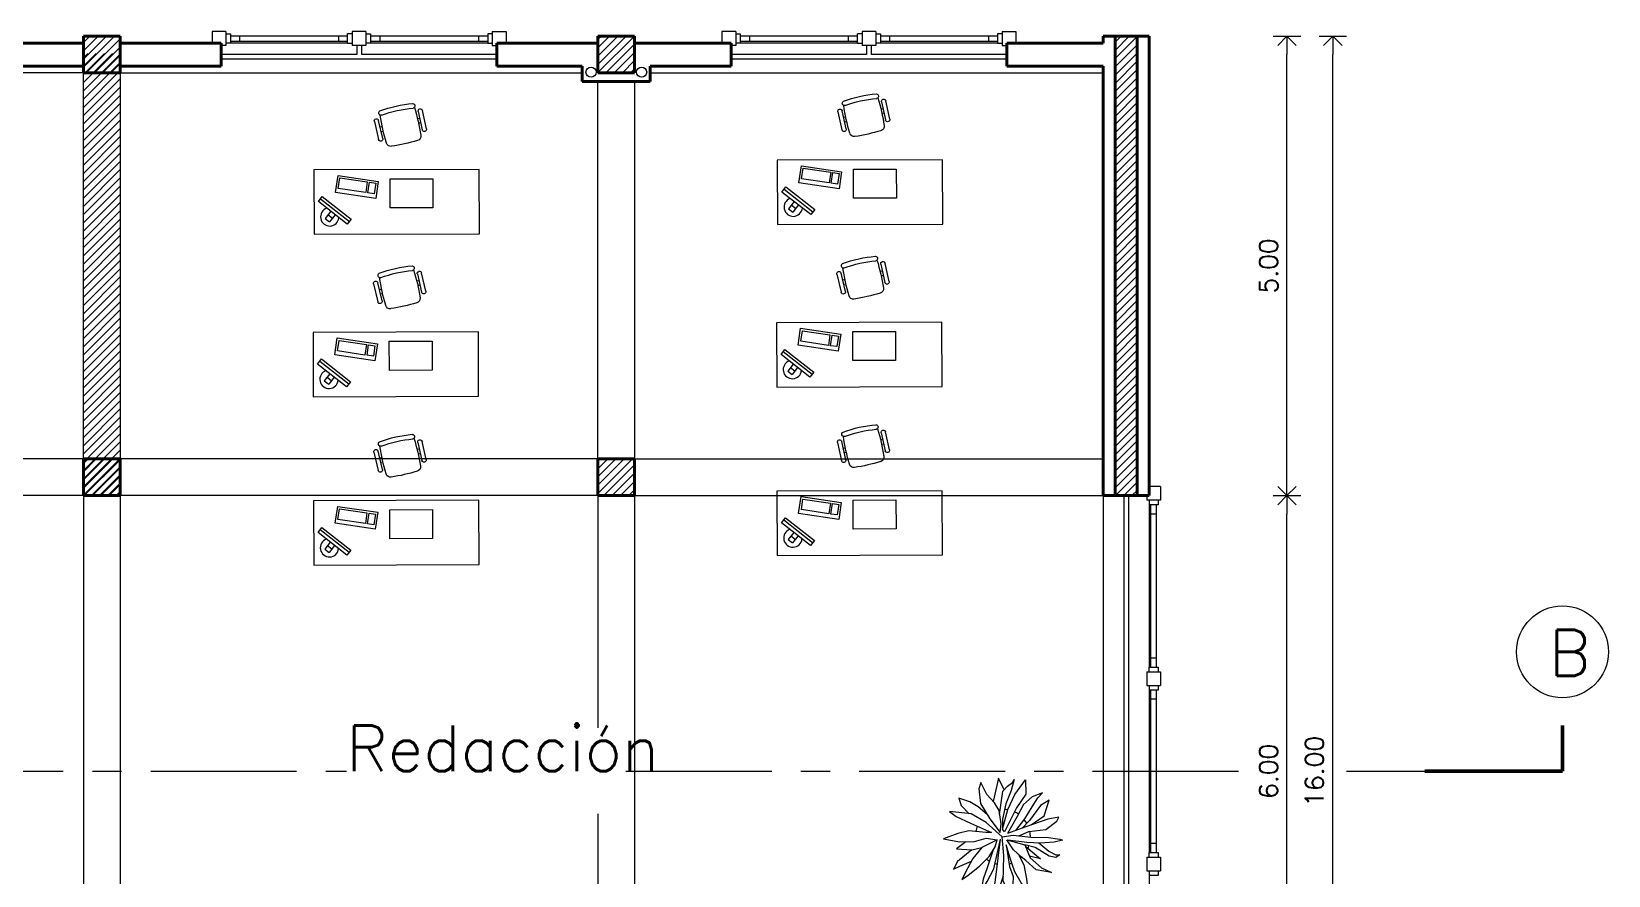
# Model space of a CAD drawing. Extents: x 952 to 1351, y -109 to 188.
# Drawn here: x 1117.5 to 1134.67, y 120.07 to 129.26 of the extents above; entities that cross this region are included whole.
import ezdxf

# ---------------------------------------------------------------- set-up
doc = ezdxf.new("R2010")
doc.units = 0
doc.header["$LTSCALE"] = 0.5
doc.linetypes.add('CENTER', pattern=[50.8, 31.75, -6.35, 6.35, -6.35])
doc.layers.get('0').update_dxf_attribs({"linetype": 'CONTINUOUS'})
doc.layers.get('Defpoints').update_dxf_attribs({"linetype": 'CONTINUOUS'})
for name, color, linetype, lineweight in [('Acotaciones', 9, 'CONTINUOUS', 9), ('Carpintería', 55, 'CONTINUOUS', 20), ('Detalles .05', 243, 'CONTINUOUS', 5), ('Detalles 01', 8, 'CONTINUOUS', 9), ('Equipamiento movil', 33, 'CONTINUOUS', 9), ('Muros corte', 7, 'CONTINUOUS', 40), ('Punta 02', 11, 'CONTINUOUS', 20), ('Punta 05', 52, 'CONTINUOUS', 50), ('Tratamiento pisos', 251, 'CONTINUOUS', 9), ('Vidrios', 147, 'CONTINUOUS', 13)]:
    doc.layers.add(name, color=color, linetype=linetype, lineweight=lineweight)
doc.styles.add('Texto 2 mm', font='simplex.shx', dxfattribs={"height": 0.2})
doc.styles.add('Texto 5 mm', font='simplex.shx', dxfattribs={"height": 0.5})
doc.dimstyles.new('Primera línea', dxfattribs={"dimscale": 0, "dimtxt": 0.2, "dimasz": 0.2, "dimexe": 0.15, "dimexo": 0, "dimgap": 0.1, "dimtad": 1, "dimzin": 4, "dimdsep": 46, "dimtxsty": 'Texto 2 mm', "dimblk": 'OPEN90', "dimcen": 2.5, "dimclrd": 256, "dimclre": 256, "dimclrt": 256, "dimadec": 0, "dimazin": 0, "dimtfac": 1, "dimtmove": 2, "dimatfit": 3, "dimldrblk": 'OPEN90', "dimfxl": 1, "dimtolj": 1, "dimtzin": 0, "dimlwd": -1, "dimlwe": -1, "dimarcsym": 0})
doc.dimstyles.new('Segunda línea', dxfattribs={"dimscale": 0, "dimtxt": 0.2, "dimasz": 0.2, "dimexe": 0.15, "dimexo": 0.5, "dimgap": 0.1, "dimtad": 1, "dimzin": 4, "dimdsep": 46, "dimtxsty": 'Texto 2 mm', "dimblk": 'OPEN90', "dimcen": 2.5, "dimclrd": 256, "dimclre": 256, "dimclrt": 256, "dimadec": 0, "dimazin": 0, "dimtfac": 1, "dimtmove": 2, "dimatfit": 3, "dimldrblk": 'OPEN90', "dimfxl": 1, "dimtolj": 1, "dimtzin": 0, "dimlwd": -1, "dimlwe": -1, "dimarcsym": 0})
pattern_1 = [(45, (2.81977, 1.001066), (-0.0449012806, 0.0449012806), [])]

# ---------------------------------------------------------------- blocks, each defined once
blk = doc.blocks.new('_Open90')
at = {"color": 0, "linetype": 'ByBlock', "lineweight": -2}
for p, q in [((0, 0), (-1, 0)), ((-0.5, 0.5), (0, 0)), ((0, 0), (-0.5, -0.5))]:
    blk.add_line(p, q, dxfattribs=at)
blk = doc.blocks.new('*D266')
at = {"layer": 'Acotaciones', "transparency": 16777216}
for p, q in [((1131.015, 124.206), (1131.315, 124.206)), ((1131.165, 118.406), (1131.165, 124.006)), ((1131.015, 118.206), (1131.315, 118.206))]:
    blk.add_line(p, q, dxfattribs=at)
at = {"layer": 'Defpoints', "color": 0, "transparency": 16777216}
for p in [(1131.015, 124.206), (1131.165, 124.206), (1131.015, 118.206)]:
    blk.add_point(p, dxfattribs=at)
at = {"layer": 'Acotaciones', "transparency": 16777216, "xscale": 0.2, "yscale": 0.2, "zscale": 0.2}
for p, rotation in [((1131.165, 124.206), 90), ((1131.165, 118.206), 270)]:
    blk.add_blockref('_Open90', p, dxfattribs=dict(at, rotation=rotation))
at = {"layer": 'Acotaciones', "transparency": 16777216, "insert": (1130.965, 121.206), "char_height": 0.2, "attachment_point": 5, "rotation": 90, "style": 'Texto 2 mm'}
blk.add_mtext('\\A1;6.00', dxfattribs=at)
blk = doc.blocks.new('*D267')
at = {"layer": 'Acotaciones', "transparency": 16777216}
for p, q in [((1131.015, 129.206), (1131.315, 129.206)), ((1131.165, 124.406), (1131.165, 129.006)), ((1131.015, 124.206), (1131.315, 124.206))]:
    blk.add_line(p, q, dxfattribs=at)
at = {"layer": 'Defpoints', "color": 0, "transparency": 16777216}
for p in [(1131.015, 129.206), (1131.165, 129.206), (1131.015, 124.206)]:
    blk.add_point(p, dxfattribs=at)
at = {"layer": 'Acotaciones', "transparency": 16777216, "xscale": 0.2, "yscale": 0.2, "zscale": 0.2}
for p, rotation in [((1131.165, 129.206), 90), ((1131.165, 124.206), 270)]:
    blk.add_blockref('_Open90', p, dxfattribs=dict(at, rotation=rotation))
at = {"layer": 'Acotaciones', "transparency": 16777216, "insert": (1130.965, 126.706), "char_height": 0.2, "attachment_point": 5, "rotation": 90, "style": 'Texto 2 mm'}
blk.add_mtext('\\A1;5.00', dxfattribs=at)
blk = doc.blocks.new('*D268')
at = {"layer": 'Acotaciones', "transparency": 16777216}
for p, q in [((1131.515, 129.206), (1131.815, 129.206)), ((1131.665, 113.406), (1131.665, 129.006)), ((1131.515, 113.206), (1131.815, 113.206))]:
    blk.add_line(p, q, dxfattribs=at)
at = {"layer": 'Defpoints', "color": 0, "transparency": 16777216}
for p in [(1131.015, 129.206), (1131.665, 129.206), (1131.015, 113.206)]:
    blk.add_point(p, dxfattribs=at)
at = {"layer": 'Acotaciones', "transparency": 16777216, "xscale": 0.2, "yscale": 0.2, "zscale": 0.2}
for p, rotation in [((1131.665, 129.206), 90), ((1131.665, 113.206), 270)]:
    blk.add_blockref('_Open90', p, dxfattribs=dict(at, rotation=rotation))
at = {"layer": 'Acotaciones', "transparency": 16777216, "insert": (1131.465, 121.206), "char_height": 0.2, "attachment_point": 5, "rotation": 90, "style": 'Texto 2 mm'}
blk.add_mtext('\\A1;16.00', dxfattribs=at)
blk = doc.blocks.new('Planta 1')
for p, q in [((-0.233, 0.595), (-0.254, 0.525)), ((-0.254, 0.525), (-0.236, 0.364)), ((-0.166, 0.461), (-0.233, 0.595)), ((-0.039, 0.64), (-0.099, 0.388)), ((0.024, 0.515), (-0.039, 0.64)), ((0.009, 0.498), (0.057, 0.553)), ((0.057, 0.553), (0.113, 0.595)), ((0.132, 0.627), (0.097, 0.506)), ((0.113, 0.595), (0.132, 0.627)), ((0.137, 0.461), (0.254, 0.622)), ((0.254, 0.622), (0.257, 0.466)), ((-0.35, 0.384), (-0.47, 0.424)), ((-0.47, 0.424), (-0.446, 0.342)), ((-0.259, 0.329), (-0.35, 0.384)), ((-0.236, 0.364), (-0.134, 0.198)), ((-0.084, 0.372), (-0.166, 0.461)), ((-0.033, 0.287), (-0.084, 0.372)), ((-0.027, 0.244), (0.009, 0.498)), ((0.041, 0.362), (0.004, 0.193)), ((0.097, 0.506), (0.041, 0.362)), ((0.063, 0.299), (0.137, 0.461)), ((0.257, 0.466), (0.156, 0.317)), ((0.233, 0.354), (0.164, 0.225)), ((0.326, 0.436), (0.233, 0.354)), ((0.438, 0.481), (0.326, 0.436)), ((0.326, 0.329), (0.387, 0.426)), ((0.387, 0.426), (0.438, 0.481)), ((0.512, 0.401), (0.416, 0.342)), ((0.456, 0.232), (0.512, 0.401)), ((-0.337, 0.252), (-0.574, 0.277)), ((-0.574, 0.277), (-0.502, 0.222)), ((-0.502, 0.222), (-0.345, 0.15)), ((-0.446, 0.342), (-0.358, 0.254)), ((-0.172, 0.158), (-0.337, 0.252)), ((-0.164, 0.246), (-0.259, 0.329)), ((-0.134, 0.198), (-0.021, 0.051)), ((-0.012, 0.145), (-0.033, 0.287)), ((0.004, 0.087), (0.063, 0.299)), ((0.004, 0.193), (0.004, 0.087)), ((0.156, 0.317), (0.026, 0.055)), ((0.164, 0.225), (0.102, 0.113)), ((0.149, 0.072), (0.246, 0.198)), ((0.297, 0.18), (0.22, 0.096)), ((0.246, 0.198), (0.326, 0.329)), ((0.496, 0.195), (0.257, 0.111)), ((0.416, 0.342), (0.297, 0.18)), ((0.315, 0.131), (0.456, 0.232)), ((0.475, 0.081), (0.597, 0.173)), ((0.616, 0.217), (0.496, 0.195)), ((0.597, 0.173), (0.616, 0.217)), ((-0.483, 0.039), (-0.637, -0.021)), ((-0.361, 0.068), (-0.483, 0.039)), ((-0.177, 0.051), (-0.361, 0.068)), ((-0.345, 0.15), (-0.116, 0.05)), ((-0.116, 0.05), (-0.177, 0.051)), ((0.002, 0.002), (-0.172, 0.158)), ((-0.021, 0.051), (-0.012, 0.145)), ((0.002, 0.002), (0.121, 0.019)), ((0.017, -0.2), (0.002, 0.002)), ((0.026, 0.055), (0.004, 0.087)), ((0.102, 0.113), (0.058, 0.039)), ((0.257, 0.111), (0.058, 0.039)), ((0.121, 0.019), (0.347, -0.006)), ((0.182, 0.012), (0.291, 0.061)), ((0.291, 0.061), (0.475, 0.081)), ((-0.637, -0.021), (-0.464, -0.053)), ((-0.394, -0.051), (-0.496, -0.128)), ((-0.496, -0.128), (-0.331, -0.138)), ((-0.331, -0.138), (-0.486, -0.267)), ((-0.464, -0.053), (-0.302, -0.048)), ((-0.331, -0.138), (-0.22, -0.115)), ((-0.22, -0.115), (-0.318, -0.232)), ((-0.302, -0.048), (-0.172, -0.011)), ((-0.053, -0.03), (-0.22, -0.115)), ((-0.172, -0.011), (-0.053, -0.03)), ((-0.097, -0.141), (-0.164, -0.334)), ((-0.142, -0.212), (-0.076, -0.108)), ((-0.092, -0.346), (-0.019, -0.022)), ((-0.076, -0.108), (-0.053, -0.03)), ((-0.068, -0.438), (-0.019, -0.022)), ((0.043, -0.084), (0.081, -0.319)), ((0.084, -0.22), (0.043, -0.084)), ((0.051, -0.031), (0.249, -0.086)), ((0.124, -0.138), (0.051, -0.031)), ((0.27, -0.061), (0.062, -0.034)), ((0.209, -0.215), (0.124, -0.138)), ((0.249, -0.086), (0.307, -0.227)), ((0.358, -0.113), (0.249, -0.086)), ((0.257, -0.103), (0.416, -0.237)), ((0.414, -0.066), (0.27, -0.061)), ((0.347, -0.006), (0.48, -0.001)), ((0.512, -0.207), (0.358, -0.113)), ((0.401, -0.065), (0.507, -0.153)), ((0.566, -0.056), (0.414, -0.066)), ((0.48, -0.001), (0.627, -0.023)), ((0.507, -0.153), (0.584, -0.195)), ((0.659, -0.036), (0.566, -0.056)), ((0.627, -0.023), (0.659, -0.036)), ((-0.486, -0.267), (-0.528, -0.349)), ((-0.528, -0.349), (-0.462, -0.317)), ((-0.462, -0.317), (-0.334, -0.262)), ((-0.374, -0.336), (-0.438, -0.461)), ((-0.318, -0.232), (-0.374, -0.336)), ((-0.369, -0.416), (-0.246, -0.317)), ((-0.246, -0.317), (-0.142, -0.212)), ((-0.164, -0.334), (-0.206, -0.458)), ((0.015, -0.354), (0.017, -0.2)), ((0.081, -0.319), (0.121, -0.428)), ((0.11, -0.294), (0.084, -0.22)), ((0.14, -0.379), (0.11, -0.294)), ((0.174, -0.184), (0.238, -0.304)), ((0.259, -0.254), (0.209, -0.215)), ((0.238, -0.304), (0.265, -0.456)), ((0.371, -0.356), (0.259, -0.254)), ((0.416, -0.237), (0.299, -0.208)), ((0.307, -0.227), (0.43, -0.336)), ((0.43, -0.336), (0.536, -0.386)), ((0.584, -0.222), (0.512, -0.207)), ((0.584, -0.195), (0.629, -0.192)), ((0.629, -0.192), (0.584, -0.222)), ((-0.438, -0.461), (-0.369, -0.416)), ((-0.206, -0.458), (-0.233, -0.6)), ((-0.233, -0.6), (-0.161, -0.483)), ((-0.161, -0.483), (-0.092, -0.346)), ((-0.086, -0.572), (-0.068, -0.438)), ((0.013, -0.425), (-0.041, -0.58)), ((0.012, -0.475), (0.015, -0.354)), ((0.057, -0.582), (0.012, -0.475)), ((0.121, -0.428), (0.116, -0.515)), ((0.209, -0.5), (0.14, -0.379)), ((0.281, -0.59), (0.209, -0.5)), ((0.265, -0.456), (0.281, -0.59)), ((0.536, -0.386), (0.371, -0.356)), ((-0.023, -0.649), (-0.086, -0.572)), ((-0.041, -0.58), (-0.023, -0.649)), ((0.084, -0.649), (0.057, -0.582)), ((0.1, -0.617), (0.084, -0.649)), ((0.116, -0.515), (0.1, -0.617))]:
    blk.add_line(p, q)
at = {"layer": 'Detalles .05'}
for start, end in [(125.0386, 125.0807), (79.6774, 86.207), (55.7777, 65.1238), (29.6412, 39.1255), (157.2574, 168.4231), (359.4429, 11.7162), (335.4998, 341.0401), (233.5733, 240.8096), (253.2847, 258.683), (283.2227, 289.1148), (309.5647, 313.1025)]:
    blk.add_arc((0.008, 0.001), 0.3, start, end, dxfattribs=at)
blk = doc.blocks.new('RECTANG')
for p, q in [((1, 1), (0, 1)), ((0, 1), (0, 0)), ((1, 0), (1, 1)), ((0, 0), (1, 0))]:
    blk.add_line(p, q)
blk = doc.blocks.new('KEYBOARD', base_point=(60, 294))
for p, xscale, yscale, zscale in [((60, 294), 19, 8, 19), ((61, 295), 13, 5, 13), ((75, 295), 3, 5, 3)]:
    blk.add_blockref('RECTANG', p, dxfattribs=dict(xscale=xscale, yscale=yscale, zscale=zscale))
blk = doc.blocks.new('Silla 1')
at = {"layer": 'Equipamiento movil'}
for p, q in [((-0.113, 0.266), (0.03, 0.409)), ((0.064, 0.375), (-0.079, 0.232)), ((-0.025, 0.286), (-0.009, 0.269)), ((0.01, 0.321), (0.027, 0.305)), ((0.232, -0.079), (0.375, 0.064)), ((0.409, 0.03), (0.266, -0.113)), ((0.305, 0.027), (0.321, 0.01)), ((0.269, -0.009), (0.286, -0.025))]:
    blk.add_line(p, q, dxfattribs=at)
for centre, radius, start, end in [((1.406, -1.127), 1.988, 130.2245, 139.1817), ((0.047, 0.392), 0.0242, 315, 135), ((0.147, 0.396), 0.0255, 61.3631, 224.3749), ((-0.654, -0.654), 1.296, 37.1584, 52.8416), ((-0.651, -0.651), 1.342, 37.131, 52.869), ((-0.096, 0.249), 0.0242, 135, 315), ((-0.061, 0.139), 0.0505, 139.1817, 220.8183), ((1.406, 1.406), 1.988, 220.8183, 229.1817), ((-1.127, 1.406), 1.988, 310.8183, 319.7755), ((0.392, 0.047), 0.0242, 315, 135), ((0.396, 0.147), 0.0255, 225.6251, 28.6369), ((0.139, -0.061), 0.0505, 229.1817, 310.8183), ((0.249, -0.096), 0.0242, 135, 315)]:
    blk.add_arc(centre, radius, start, end, dxfattribs=at)

msp = doc.modelspace()

# ---------------------------------------------------------------- hatches: boundary and pattern name
at = {"layer": 'Detalles 01'}
h = msp.add_hatch(dxfattribs=at)
h.set_pattern_fill('ANSI31', color=256, scale=0.02, style=0)
h.set_pattern_definition(pattern_1)
h.paths.add_polyline_path([(1118.065, 128.806), (1118.465, 128.806), (1118.465, 129.206), (1118.065, 129.206)])
h = msp.add_hatch(dxfattribs=at)
h.set_pattern_fill('ANSI31', color=256, scale=0.02, style=0)
h.set_pattern_definition(pattern_1)
h.paths.add_polyline_path([(1124.065, 129.206), (1123.665, 129.206), (1123.665, 128.806), (1124.065, 128.806)])
h = msp.add_hatch(dxfattribs=at)
h.set_pattern_fill('ANSI31', color=256, scale=0.02, style=0)
h.set_pattern_definition(pattern_1)
h.paths.add_polyline_path([(1129.295, 124.206), (1129.535, 124.206), (1129.535, 129.206), (1129.295, 129.206)])
h = msp.add_hatch(dxfattribs=at)
h.set_pattern_fill('ANSI31', color=256, scale=0.02, style=0)
h.set_pattern_definition([(45, (24.88977, 0.81295), (-0.0449012806, 0.0449012806), [])])
h.paths.add_polyline_path([(1118.465, 129.018), (1118.065, 129.018), (1118.065, 124.206), (1118.465, 124.206)])
h = msp.add_hatch(dxfattribs=at)
h.set_pattern_fill('ANSI31', color=256, scale=0.02, style=0)
h.set_pattern_definition(pattern_1)
h.paths.add_polyline_path([(1118.465, 124.206), (1118.465, 124.606), (1118.065, 124.606), (1118.065, 124.206)])
h = msp.add_hatch(dxfattribs=at)
h.set_pattern_fill('ANSI31', color=256, scale=0.02, style=0)
h.set_pattern_definition(pattern_1)
h.paths.add_polyline_path([(1123.665, 124.206), (1124.065, 124.206), (1124.065, 124.606), (1123.665, 124.606)])

# ---------------------------------------------------------------- linework, layer by layer
at = {"layer": 'Carpintería'}
for p, q in [((1119.615, 129.256), (1119.465, 129.256)), ((1119.465, 129.256), (1119.465, 129.131)), ((1119.615, 129.106), (1119.565, 129.106)), ((1119.615, 129.256), (1119.615, 129.106)), ((1119.615, 129.231), (1119.665, 129.231)), ((1119.665, 129.131), (1119.615, 129.131)), ((1119.665, 129.231), (1119.665, 129.131)), ((1119.665, 129.211), (1120.94, 129.211)), ((1119.665, 129.151), (1120.94, 129.151)), ((1119.765, 129.211), (1119.765, 129.151)), ((1120.84, 129.211), (1120.84, 129.151)), ((1120.99, 129.231), (1120.94, 129.231)), ((1120.94, 129.131), (1120.94, 129.231)), ((1120.94, 129.131), (1120.99, 129.131)), ((1121.14, 129.256), (1120.99, 129.256)), ((1120.99, 129.256), (1120.99, 129.106)), ((1121.14, 129.106), (1120.99, 129.106)), ((1121.14, 129.256), (1121.14, 129.106)), ((1121.14, 129.231), (1121.19, 129.231)), ((1121.19, 129.131), (1121.14, 129.131)), ((1121.19, 129.231), (1121.19, 129.131)), ((1121.19, 129.211), (1122.465, 129.211)), ((1121.19, 129.151), (1122.465, 129.151)), ((1121.29, 129.211), (1121.29, 129.151)), ((1122.365, 129.211), (1122.365, 129.151)), ((1122.465, 129.231), (1122.465, 129.131)), ((1122.515, 129.231), (1122.465, 129.231)), ((1122.465, 129.131), (1122.515, 129.131)), ((1122.515, 129.256), (1122.515, 129.106)), ((1122.515, 129.256), (1122.665, 129.256)), ((1122.515, 129.106), (1122.565, 129.106)), ((1122.665, 129.256), (1122.665, 129.131)), ((1125.165, 129.256), (1125.015, 129.256)), ((1125.015, 129.256), (1125.015, 129.131)), ((1125.165, 129.106), (1125.115, 129.106)), ((1125.165, 129.256), (1125.165, 129.106)), ((1125.165, 129.231), (1125.215, 129.231)), ((1125.215, 129.131), (1125.165, 129.131)), ((1125.215, 129.231), (1125.215, 129.131)), ((1125.215, 129.211), (1126.49, 129.211)), ((1125.215, 129.151), (1126.49, 129.151)), ((1125.315, 129.211), (1125.315, 129.151)), ((1126.39, 129.211), (1126.39, 129.151)), ((1126.54, 129.231), (1126.49, 129.231)), ((1126.49, 129.131), (1126.49, 129.231)), ((1126.49, 129.131), (1126.54, 129.131)), ((1126.69, 129.256), (1126.54, 129.256)), ((1126.54, 129.256), (1126.54, 129.106)), ((1126.69, 129.106), (1126.54, 129.106)), ((1126.69, 129.256), (1126.69, 129.106)), ((1126.69, 129.231), (1126.74, 129.231)), ((1126.74, 129.131), (1126.69, 129.131)), ((1126.74, 129.231), (1126.74, 129.131)), ((1126.74, 129.211), (1128.015, 129.211)), ((1126.74, 129.151), (1128.015, 129.151)), ((1126.84, 129.211), (1126.84, 129.151)), ((1127.915, 129.211), (1127.915, 129.151)), ((1128.015, 129.231), (1128.015, 129.131)), ((1128.065, 129.231), (1128.015, 129.231)), ((1128.015, 129.131), (1128.065, 129.131)), ((1128.065, 129.256), (1128.065, 129.106)), ((1128.065, 129.256), (1128.215, 129.256)), ((1128.065, 129.106), (1128.115, 129.106)), ((1128.215, 129.256), (1128.215, 129.131)), ((1129.79, 124.306), (1129.665, 124.306)), ((1129.79, 124.306), (1129.79, 124.156)), ((1129.64, 124.206), (1129.64, 124.156)), ((1129.79, 124.156), (1129.64, 124.156)), ((1129.665, 124.156), (1129.665, 124.106)), ((1129.765, 124.156), (1129.765, 124.106)), ((1129.765, 124.106), (1129.665, 124.106)), ((1129.685, 122.34), (1129.685, 124.106)), ((1129.745, 124.006), (1129.685, 124.006)), ((1129.745, 122.34), (1129.745, 124.106)), ((1129.685, 122.44), (1129.745, 122.44)), ((1129.64, 122.29), (1129.64, 122.14)), ((1129.64, 122.29), (1129.79, 122.29)), ((1129.665, 122.29), (1129.665, 122.34)), ((1129.665, 122.34), (1129.765, 122.34)), ((1129.765, 122.34), (1129.765, 122.29)), ((1129.79, 122.29), (1129.79, 122.14)), ((1129.64, 122.14), (1129.79, 122.14)), ((1129.665, 122.14), (1129.665, 122.09)), ((1129.765, 122.09), (1129.665, 122.09)), ((1129.685, 120.323), (1129.685, 122.09)), ((1129.745, 120.323), (1129.745, 122.09)), ((1129.765, 122.14), (1129.765, 122.09)), ((1129.745, 121.99), (1129.685, 121.99)), ((1129.685, 120.423), (1129.745, 120.423)), ((1129.64, 120.273), (1129.64, 120.123)), ((1129.64, 120.273), (1129.79, 120.273)), ((1129.665, 120.273), (1129.665, 120.323)), ((1129.665, 120.323), (1129.765, 120.323)), ((1129.765, 120.323), (1129.765, 120.273)), ((1129.79, 120.273), (1129.79, 120.123)), ((1129.64, 120.123), (1129.79, 120.123)), ((1129.665, 120.123), (1129.665, 120.073)), ((1129.765, 120.073), (1129.665, 120.073)), ((1129.765, 120.123), (1129.765, 120.073))]:
    msp.add_line(p, q, dxfattribs=at)
at = {"layer": 'Detalles 01'}
for p, q in [((1120.94, 129.131), (1119.665, 129.131)), ((1121.04, 129.106), (1121.04, 129.006)), ((1121.09, 129.106), (1121.09, 129.006)), ((1122.465, 129.131), (1121.19, 129.131)), ((1126.49, 129.131), (1125.215, 129.131)), ((1126.59, 129.106), (1126.59, 129.006)), ((1126.64, 129.106), (1126.64, 129.006)), ((1128.015, 129.131), (1126.74, 129.131)), ((1121.04, 129.006), (1119.565, 129.006)), ((1122.565, 128.956), (1119.565, 128.956)), ((1122.565, 129.006), (1121.09, 129.006)), ((1126.59, 129.006), (1125.115, 129.006)), ((1128.115, 128.956), (1125.115, 128.956)), ((1128.115, 129.006), (1126.64, 129.006)), ((1129.39, 124.206), (1129.39, 118.206)), ((1129.44, 124.206), (1129.44, 118.206)), ((1129.665, 124.106), (1129.665, 122.34)), ((1129.665, 122.09), (1129.665, 120.323)), ((1129.665, 120.073), (1129.665, 118.306))]:
    msp.add_line(p, q, dxfattribs=at)
at = {"layer": 'Detalles 01', "linetype": 'CENTER', "ltscale": 0.1}
for p, q in [((1111.178, 121.206), (1120.927, 121.206)), ((1123.969, 121.206), (1130.684, 121.206)), ((1131.814, 121.206), (1132.665, 121.206))]:
    msp.add_line(p, q, dxfattribs=at)
at = {"layer": 'Detalles 01'}
for centre in [(1123.59, 128.814), (1124.141, 128.814)]:
    msp.add_circle(centre, 0.055, dxfattribs=at)
at = {"layer": 'Equipamiento movil'}
for p, q in [((1122.373, 127.755), (1120.573, 127.75)), ((1120.573, 127.75), (1120.575, 127.05)), ((1122.375, 127.055), (1122.373, 127.755)), ((1127.417, 127.86), (1125.617, 127.855)), ((1125.617, 127.855), (1125.619, 127.155)), ((1126.447, 127.759), (1126.913, 127.76)), ((1126.448, 127.442), (1126.447, 127.759)), ((1126.913, 127.76), (1126.914, 127.444)), ((1127.419, 127.16), (1127.417, 127.86)), ((1121.403, 127.653), (1121.868, 127.655)), ((1121.403, 127.337), (1121.403, 127.653)), ((1121.868, 127.655), (1121.869, 127.338)), ((1125.666, 127.51), (1125.71, 127.565)), ((1125.71, 127.565), (1126.025, 127.319)), ((1120.622, 127.405), (1120.665, 127.46)), ((1120.937, 127.159), (1120.622, 127.405)), ((1120.646, 127.437), (1120.961, 127.19)), ((1120.665, 127.46), (1120.98, 127.214)), ((1125.981, 127.264), (1125.666, 127.51)), ((1125.691, 127.542), (1126.006, 127.295)), ((1125.8, 127.406), (1125.74, 127.328)), ((1126.914, 127.444), (1126.448, 127.442)), ((1120.756, 127.3), (1120.695, 127.223)), ((1120.695, 127.223), (1120.742, 127.186)), ((1120.772, 127.224), (1120.725, 127.261)), ((1120.803, 127.263), (1120.742, 127.186)), ((1120.98, 127.214), (1120.937, 127.159)), ((1121.869, 127.338), (1121.403, 127.337)), ((1125.74, 127.328), (1125.787, 127.291)), ((1125.817, 127.329), (1125.769, 127.366)), ((1125.848, 127.369), (1125.787, 127.291)), ((1126.025, 127.319), (1125.981, 127.264)), ((1120.575, 127.05), (1122.375, 127.055)), ((1125.619, 127.155), (1127.419, 127.16)), ((1127.409, 126.093), (1125.609, 126.088)), ((1125.609, 126.088), (1125.611, 125.388)), ((1127.411, 125.393), (1127.409, 126.093)), ((1122.364, 125.987), (1120.564, 125.982)), ((1120.564, 125.982), (1120.566, 125.282)), ((1121.394, 125.886), (1121.86, 125.887)), ((1121.395, 125.569), (1121.394, 125.886)), ((1121.86, 125.887), (1121.861, 125.571)), ((1122.366, 125.287), (1122.364, 125.987)), ((1126.439, 125.991), (1126.904, 125.992)), ((1126.439, 125.675), (1126.439, 125.991)), ((1126.904, 125.992), (1126.905, 125.676)), ((1120.613, 125.637), (1120.656, 125.693)), ((1120.638, 125.669), (1120.953, 125.422)), ((1120.656, 125.693), (1120.971, 125.446)), ((1125.658, 125.743), (1125.701, 125.798)), ((1125.973, 125.496), (1125.658, 125.743)), ((1125.682, 125.774), (1125.997, 125.528)), ((1125.701, 125.798), (1126.016, 125.551)), ((1126.905, 125.676), (1126.439, 125.675)), ((1120.928, 125.391), (1120.613, 125.637)), ((1120.747, 125.533), (1120.686, 125.455)), ((1120.763, 125.456), (1120.716, 125.493)), ((1120.794, 125.496), (1120.734, 125.418)), ((1121.861, 125.571), (1121.395, 125.569)), ((1125.792, 125.638), (1125.731, 125.561)), ((1125.731, 125.561), (1125.778, 125.524)), ((1125.808, 125.562), (1125.761, 125.598)), ((1125.839, 125.601), (1125.778, 125.524)), ((1126.016, 125.551), (1125.973, 125.496)), ((1120.686, 125.455), (1120.734, 125.418)), ((1120.971, 125.446), (1120.928, 125.391)), ((1125.611, 125.388), (1127.411, 125.393)), ((1120.566, 125.282), (1122.366, 125.287)), ((1122.369, 124.155), (1120.569, 124.15)), ((1120.569, 124.15), (1120.571, 123.45)), ((1122.371, 123.455), (1122.369, 124.155)), ((1127.414, 124.26), (1125.614, 124.255)), ((1125.614, 124.255), (1125.616, 123.555)), ((1126.444, 124.158), (1126.909, 124.159)), ((1126.444, 123.842), (1126.444, 124.158)), ((1126.909, 124.159), (1126.91, 123.843)), ((1127.416, 123.56), (1127.414, 124.26)), ((1121.399, 124.053), (1121.865, 124.054)), ((1121.4, 123.737), (1121.399, 124.053)), ((1121.865, 124.054), (1121.866, 123.738)), ((1125.663, 123.91), (1125.706, 123.965)), ((1125.687, 123.941), (1126.002, 123.695)), ((1125.706, 123.965), (1126.021, 123.718)), ((1120.618, 123.805), (1120.661, 123.86)), ((1120.933, 123.558), (1120.618, 123.805)), ((1120.643, 123.836), (1120.958, 123.59)), ((1120.661, 123.86), (1120.976, 123.613)), ((1125.978, 123.663), (1125.663, 123.91)), ((1125.797, 123.805), (1125.736, 123.728)), ((1125.844, 123.768), (1125.783, 123.691)), ((1126.91, 123.843), (1126.444, 123.842)), ((1120.752, 123.7), (1120.691, 123.622)), ((1120.691, 123.622), (1120.739, 123.586)), ((1120.768, 123.623), (1120.721, 123.66)), ((1120.799, 123.663), (1120.739, 123.586)), ((1120.976, 123.613), (1120.933, 123.558)), ((1121.866, 123.738), (1121.4, 123.737)), ((1125.736, 123.728), (1125.783, 123.691)), ((1125.813, 123.729), (1125.766, 123.766)), ((1126.021, 123.718), (1125.978, 123.663)), ((1120.571, 123.45), (1122.371, 123.455)), ((1125.616, 123.555), (1127.416, 123.56))]:
    msp.add_line(p, q, dxfattribs=at)
for centre in [(1125.791, 127.345), (1120.746, 127.24), (1125.782, 125.578), (1120.738, 125.472), (1125.787, 123.745), (1120.743, 123.639)]:
    msp.add_arc(centre, 0.1, 109.8511, 354.0791, dxfattribs=at)
at = {"layer": 'Muros corte'}
for p, q in [((1118.065, 129.131), (1117.015, 129.131)), ((1118.465, 129.206), (1118.065, 129.206)), ((1118.065, 129.206), (1118.065, 128.806)), ((1118.465, 129.206), (1118.465, 128.806)), ((1119.565, 129.131), (1118.465, 129.131)), ((1119.565, 129.131), (1119.565, 128.881)), ((1123.665, 129.131), (1122.565, 129.131)), ((1122.565, 129.131), (1122.565, 128.881)), ((1124.065, 129.206), (1123.665, 129.206)), ((1123.665, 128.806), (1123.665, 129.206)), ((1124.065, 129.206), (1124.065, 128.806)), ((1125.115, 129.131), (1124.065, 129.131)), ((1125.115, 129.131), (1125.115, 128.881)), ((1129.165, 129.131), (1128.115, 129.131)), ((1128.115, 129.131), (1128.115, 128.881)), ((1129.665, 129.206), (1129.165, 129.206)), ((1129.165, 129.131), (1129.165, 129.206)), ((1129.295, 124.206), (1129.295, 129.206)), ((1129.535, 129.206), (1129.535, 124.206)), ((1129.665, 129.206), (1129.665, 124.206)), ((1118.065, 128.881), (1117.015, 128.881)), ((1118.465, 128.806), (1118.065, 128.806)), ((1119.565, 128.881), (1118.465, 128.881)), ((1123.495, 128.881), (1122.565, 128.881)), ((1123.495, 128.711), (1123.495, 128.881)), ((1124.065, 128.806), (1123.665, 128.806)), ((1125.115, 128.881), (1124.235, 128.881)), ((1124.235, 128.711), (1124.235, 128.881)), ((1129.165, 128.881), (1128.115, 128.881)), ((1129.165, 124.206), (1129.165, 128.881)), ((1124.235, 128.711), (1123.495, 128.711)), ((1118.465, 124.606), (1118.065, 124.606)), ((1118.065, 124.206), (1118.065, 124.606)), ((1118.465, 124.206), (1118.465, 124.606)), ((1124.065, 124.606), (1123.665, 124.606)), ((1123.665, 124.206), (1123.665, 124.606)), ((1124.065, 124.206), (1124.065, 124.606)), ((1118.465, 124.206), (1118.065, 124.206)), ((1124.065, 124.206), (1123.665, 124.206)), ((1129.665, 124.206), (1129.165, 124.206)), ((1129.49, 124.206), (1129.34, 124.206))]:
    msp.add_line(p, q, dxfattribs=at)
at = {"layer": 'Punta 02'}
msp.add_circle((1134.165, 122.506), 0.5, dxfattribs=at)
at = {"layer": 'Punta 05'}
for p, q in [((1134.165, 121.206), (1134.165, 121.706)), ((1132.665, 121.206), (1134.165, 121.206))]:
    msp.add_line(p, q, dxfattribs=at)
at = {"layer": 'Tratamiento pisos'}
for p, q in [((1118.065, 128.806), (1113.135, 128.806)), ((1118.065, 124.606), (1118.065, 128.806)), ((1118.465, 128.806), (1123.495, 128.806)), ((1118.465, 128.806), (1118.465, 124.606)), ((1124.235, 128.806), (1129.165, 128.806)), ((1123.665, 124.606), (1123.665, 128.711)), ((1124.065, 128.711), (1124.065, 124.606)), ((1118.065, 124.606), (1114.565, 124.606)), ((1123.665, 124.606), (1118.465, 124.606)), ((1124.065, 124.606), (1129.165, 124.606)), ((1118.065, 124.206), (1115.59, 124.206)), ((1118.065, 124.206), (1118.065, 118.206)), ((1118.465, 124.206), (1118.465, 118.206)), ((1123.665, 124.206), (1118.465, 124.206)), ((1123.665, 124.206), (1123.665, 121.68)), ((1124.065, 124.206), (1129.165, 124.206)), ((1124.065, 124.206), (1124.065, 118.206)), ((1129.165, 124.206), (1129.165, 118.206)), ((1123.665, 120.745), (1123.665, 118.206))]:
    msp.add_line(p, q, dxfattribs=at)

# ---------------------------------------------------------------- block references
at = {"layer": 'Equipamiento movil', "xscale": -1, "rotation": 327.705591452966}
for p in [(1121.561, 128.034), (1126.606, 128.14), (1126.597, 126.372), (1121.553, 126.267), (1121.557, 124.434), (1126.602, 124.539)]:
    msp.add_blockref('Silla 1', p, dxfattribs=at)
at = {"layer": 'Equipamiento movil', "xscale": -0.02326153846132684, "yscale": 0.02326153846151868, "zscale": 0.02326153846153847, "rotation": 171.5814576801917}
for p in [(1125.88, 127.795), (1120.836, 127.69), (1125.872, 126.027), (1120.827, 125.922), (1125.877, 124.195), (1120.832, 124.089)]:
    msp.add_blockref('KEYBOARD', p, dxfattribs=at)
at = {"layer": 'Vidrios', "color": 32}
msp.add_blockref('Planta 1', (1128.065, 120.491), dxfattribs=at)

# ---------------------------------------------------------------- texts
at = {"layer": 'Punta 05', "insert": (1134.018, 122.745), "char_height": 0.5, "width": 0.3999, "attachment_point": 1, "style": 'Texto 5 mm'}
msp.add_mtext('B', dxfattribs=at)
at = {"layer": 'Vidrios', "color": 0, "style": 'Texto 5 mm'}
msp.add_text('Redacción', height=0.5, dxfattribs=at).set_placement((1120.927, 121.206))

# ---------------------------------------------------------------- dimensions: what is measured, and where the dimension line sits
at = {"layer": 'Acotaciones'}
for base, p1, p2, dimstyle, picture, middle in [((1131.165, 129.206), (1131.015, 124.206), (1131.015, 129.206), 'Primera línea', '*D267', (1130.965, 126.706)), ((1131.665, 129.206), (1131.015, 113.206), (1131.015, 129.206), 'Segunda línea', '*D268', (1131.465, 121.206)), ((1131.165, 124.206), (1131.015, 118.206), (1131.015, 124.206), 'Primera línea', '*D266', (1130.965, 121.206))]:
    dim = msp.add_linear_dim(base=base, p1=p1, p2=p2, angle=90, dimstyle=dimstyle, override={"dimscale": 1}, dxfattribs=at)
    dim.commit()
    dim.dimension.update_dxf_attribs({"geometry": picture, "text_midpoint": middle})

doc.saveas('drawing.dxf')
